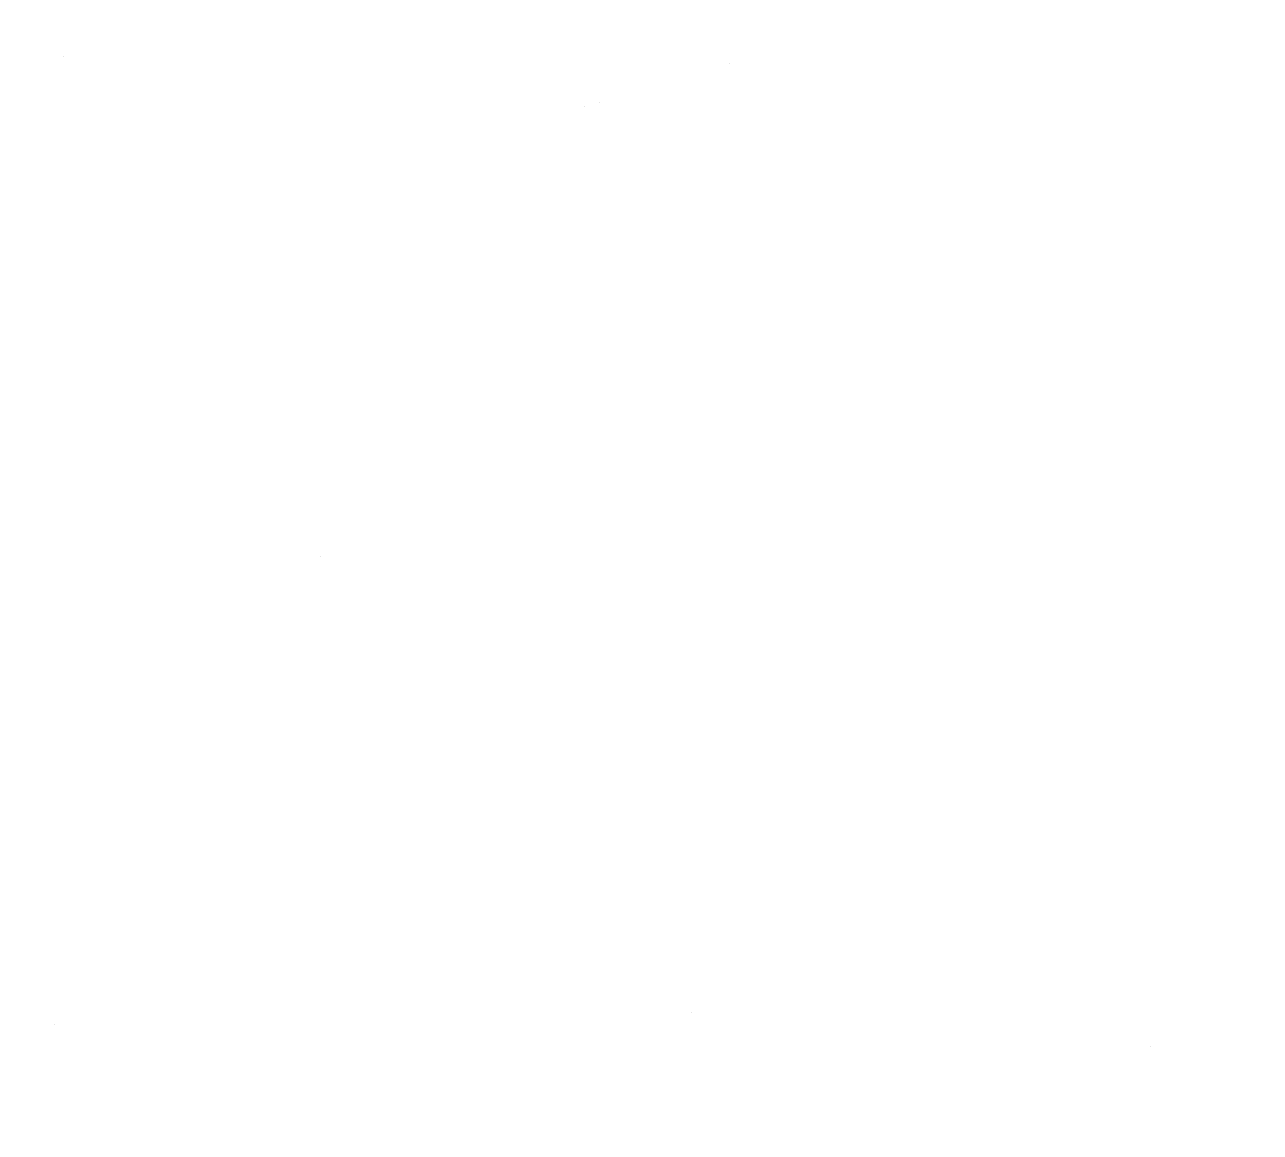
# Model space of a CAD drawing. Header units: millimetres. Extents: x -0.7 to 17.2, y -0.7 to 12.5.
# Drawn here: x 2.039 to 2.845, y 2.79 to 3.513 of the extents above; entities that cross this region are included whole.
import ezdxf

# ---------------------------------------------------------------- set-up
doc = ezdxf.new("R2010")
doc.units = ezdxf.units.MM
doc.layers.add('TEXT', color=7, linetype='Continuous')

msp = doc.modelspace()

# ---------------------------------------------------------------- linework, layer by layer
at = {"layer": 'TEXT', "color": 7, "lineweight": 0, "const_width": 0.0000000392}
for points in [[(2.05138, 3.46842), (2.05138, 3.46842), (2.05178, 3.47654), (2.05297, 3.48448), (2.05497, 3.49222), (2.05497, 3.49222), (2.05781, 3.49961), (2.06157, 3.5065), (2.06623, 3.51289), (2.07462, 3.51289), (2.07462, 3.51289), (2.07029, 3.50634), (2.06674, 3.49937), (2.06396, 3.49197), (2.06396, 3.49197), (2.06197, 3.48429), (2.06077, 3.47648), (2.06037, 3.46853), (2.06037, 3.46853), (2.06077, 3.46076), (2.06197, 3.4531), (2.06396, 3.44553), (2.06396, 3.44553), (2.06673, 3.43822), (2.07025, 3.4313), (2.07452, 3.42477), (2.06623, 3.42477), (2.06623, 3.42477), (2.06157, 3.43096), (2.05781, 3.43768), (2.05497, 3.44493), (2.05497, 3.44493), (2.05297, 3.45255), (2.05178, 3.46038), (2.05138, 3.46842)], [(2.61759, 3.46842), (2.61759, 3.46842), (2.61719, 3.46037), (2.616, 3.45254), (2.614, 3.44492), (2.614, 3.44492), (2.61116, 3.43767), (2.6074, 3.43096), (2.60274, 3.42476), (2.59445, 3.42476), (2.59445, 3.42476), (2.59872, 3.43129), (2.60224, 3.43822), (2.60501, 3.44553), (2.60501, 3.44553), (2.60701, 3.45309), (2.6082, 3.46076), (2.6086, 3.46852), (2.6086, 3.46852), (2.6082, 3.47647), (2.60701, 3.48429), (2.60501, 3.49196), (2.60501, 3.49196), (2.60223, 3.49936), (2.59868, 3.50634), (2.59435, 3.51288), (2.60274, 3.51288), (2.60274, 3.51288), (2.6074, 3.5065), (2.61116, 3.49961), (2.614, 3.49222), (2.614, 3.49222), (2.616, 3.48447), (2.61719, 3.47654), (2.61759, 3.46842)], [(2.12363, 3.48742), (2.10595, 3.48742), (2.10595, 3.44073), (2.09716, 3.44073), (2.09716, 3.48742), (2.07967, 3.48742), (2.07967, 3.4949), (2.12363, 3.4949), (2.12363, 3.48742)], [(2.12586, 3.49489), (2.13535, 3.49489), (2.14708, 3.46407), (2.14708, 3.46407), (2.14805, 3.46142), (2.14896, 3.45884), (2.14981, 3.45634), (2.14981, 3.45634), (2.15055, 3.45392), (2.15116, 3.45158), (2.15163, 3.44932), (2.15203, 3.44932), (2.15203, 3.44932), (2.15252, 3.45118), (2.15316, 3.45338), (2.15395, 3.45594), (2.15395, 3.45594), (2.15484, 3.45867), (2.15575, 3.46142), (2.15668, 3.46417), (2.16769, 3.4949), (2.1773, 3.4949), (2.15395, 3.43325), (2.15395, 3.43325), (2.15188, 3.42848), (2.14944, 3.4244), (2.14662, 3.42102), (2.14662, 3.42102), (2.14325, 3.4185), (2.13913, 3.41698), (2.13425, 3.41648), (2.13425, 3.41648), (2.1327, 3.41651), (2.13128, 3.41659), (2.13001, 3.41673), (2.13001, 3.41673), (2.12885, 3.4169), (2.1278, 3.41709), (2.12687, 3.41728), (2.12687, 3.42436), (2.12687, 3.42436), (2.12766, 3.42422), (2.12856, 3.42409), (2.12955, 3.42396), (2.12955, 3.42396), (2.13061, 3.42384), (2.13171, 3.42378), (2.13283, 3.42375), (2.13283, 3.42375), (2.13574, 3.42404), (2.13825, 3.42492), (2.14036, 3.42638), (2.14036, 3.42638), (2.14214, 3.42832), (2.14364, 3.43065), (2.14486, 3.43335), (2.14769, 3.44053), (2.12586, 3.49489)], [(2.23166, 3.49489), (2.23166, 3.44073), (2.22277, 3.44073), (2.22277, 3.48731), (2.19478, 3.48731), (2.19478, 3.44073), (2.18589, 3.44073), (2.18589, 3.49489), (2.23166, 3.49489)], [(2.25733, 3.46185), (2.25733, 3.46185), (2.25732, 3.4609), (2.25729, 3.45969), (2.25723, 3.4582), (2.25723, 3.4582), (2.25716, 3.45659), (2.25708, 3.45497), (2.25698, 3.45335), (2.25698, 3.45335), (2.25689, 3.45185), (2.2568, 3.45057), (2.25673, 3.44951), (2.28573, 3.49489), (2.29665, 3.49489), (2.29665, 3.44073), (2.28836, 3.44073), (2.28836, 3.47266), (2.28836, 3.47266), (2.28837, 3.47385), (2.28839, 3.47527), (2.28841, 3.4769), (2.28841, 3.4769), (2.28845, 3.47865), (2.2885, 3.48039), (2.28856, 3.48211), (2.28856, 3.48211), (2.28863, 3.48369), (2.2887, 3.48498), (2.28876, 3.486), (2.25996, 3.44073), (2.24895, 3.44073), (2.24895, 3.49489), (2.25734, 3.49489), (2.25733, 3.46185)], [(2.34595, 3.49489), (2.35566, 3.49489), (2.33251, 3.46882), (2.35758, 3.44073), (2.34727, 3.44073), (2.32281, 3.46822), (2.32281, 3.44073), (2.31392, 3.44073), (2.31392, 3.49489), (2.32281, 3.49489), (2.32281, 3.46862), (2.34595, 3.49489)], [(2.41447, 3.46791), (2.41447, 3.46791), (2.41371, 3.45962), (2.41144, 3.45268), (2.40765, 3.44709), (2.40765, 3.44709), (2.40257, 3.44299), (2.39642, 3.44053), (2.3892, 3.43972), (2.3892, 3.43972), (2.3846, 3.44008), (2.38034, 3.44118), (2.37642, 3.443), (2.37642, 3.443), (2.37295, 3.44553), (2.37, 3.44873), (2.36758, 3.4526), (2.36758, 3.4526), (2.36578, 3.45711), (2.3647, 3.46221), (2.36434, 3.46791), (2.36434, 3.46791), (2.3651, 3.47619), (2.36735, 3.48309), (2.37111, 3.48862), (2.37111, 3.48862), (2.37617, 3.49267), (2.3823, 3.49509), (2.3895, 3.4959), (2.3895, 3.4959), (2.39423, 3.49554), (2.39855, 3.49444), (2.40249, 3.49262), (2.40249, 3.49262), (2.40596, 3.4901), (2.40889, 3.48694), (2.41128, 3.48312), (2.41128, 3.48312), (2.41305, 3.47867), (2.41411, 3.4736), (2.41447, 3.46791)], [(2.47207, 3.48125), (2.47207, 3.48125), (2.47174, 3.47813), (2.47073, 3.4755), (2.46904, 3.47336), (2.46904, 3.47336), (2.46683, 3.47168), (2.46423, 3.4704), (2.46126, 3.46952), (2.46126, 3.46912), (2.46126, 3.46912), (2.46448, 3.46841), (2.46741, 3.46721), (2.47005, 3.46553), (2.47005, 3.46553), (2.47213, 3.46326), (2.47337, 3.46028), (2.47379, 3.45659), (2.47379, 3.45659), (2.47322, 3.45227), (2.47152, 3.44848), (2.46869, 3.44522), (2.46869, 3.44522), (2.46455, 3.44272), (2.45894, 3.44122), (2.45186, 3.44072), (2.42852, 3.44072), (2.42852, 3.49489), (2.45176, 3.49489), (2.45176, 3.49489), (2.45547, 3.49475), (2.45892, 3.49432), (2.46211, 3.49362), (2.46211, 3.49362), (2.46497, 3.49259), (2.46739, 3.49117), (2.46939, 3.48938), (2.46939, 3.48938), (2.47088, 3.48715), (2.47177, 3.48444), (2.47207, 3.48125)], [(2.50724, 3.4958), (2.50724, 3.4958), (2.51327, 3.49532), (2.51815, 3.49387), (2.52189, 3.49146), (2.52189, 3.49146), (2.52453, 3.48799), (2.52611, 3.48338), (2.52664, 3.47762), (2.52664, 3.44073), (2.52017, 3.44073), (2.51845, 3.44841), (2.51805, 3.44841), (2.51805, 3.44841), (2.51565, 3.4457), (2.51317, 3.44351), (2.51062, 3.44184), (2.51062, 3.44184), (2.50769, 3.44066), (2.50411, 3.43996), (2.49985, 3.43972), (2.49985, 3.43972), (2.49522, 3.44015), (2.49114, 3.44145), (2.48763, 3.44361), (2.48763, 3.44361), (2.48493, 3.44669), (2.48332, 3.45075), (2.48278, 3.45579), (2.48278, 3.45579), (2.48348, 3.46076), (2.48561, 3.46492), (2.48914, 3.46827), (2.48914, 3.46827), (2.49415, 3.47075), (2.50068, 3.47235), (2.50875, 3.47307), (2.51794, 3.47337), (2.51794, 3.4766), (2.51794, 3.4766), (2.51762, 3.48065), (2.51664, 3.48378), (2.51501, 3.48599), (2.51501, 3.48599), (2.51279, 3.48746), (2.51003, 3.48833), (2.50673, 3.48862), (2.50673, 3.48862), (2.50394, 3.48848), (2.50125, 3.48806), (2.49865, 3.48736), (2.49865, 3.48736), (2.49614, 3.48648), (2.49375, 3.48552), (2.49147, 3.48448), (2.48874, 3.49115), (2.48874, 3.49115), (2.49125, 3.49237), (2.49404, 3.49346), (2.49713, 3.49443), (2.49713, 3.49443), (2.50041, 3.49519), (2.50378, 3.49565), (2.50724, 3.4958)], [(2.54675, 3.44073), (2.53644, 3.44073), (2.5519, 3.46346), (2.5519, 3.46346), (2.54984, 3.46411), (2.54782, 3.46497), (2.54584, 3.46604), (2.54584, 3.46604), (2.54401, 3.46738), (2.54243, 3.46903), (2.54109, 3.47099), (2.54109, 3.47099), (2.54008, 3.47329), (2.53947, 3.47593), (2.53927, 3.47893), (2.53927, 3.47893), (2.53985, 3.48371), (2.54161, 3.48767), (2.54453, 3.4908), (2.54453, 3.4908), (2.54841, 3.49308), (2.55306, 3.49444), (2.55847, 3.4949), (2.58272, 3.4949), (2.58272, 3.44073), (2.57383, 3.44073), (2.57383, 3.46226), (2.5607, 3.46226), (2.54675, 3.44073)], [(2.37354, 3.46791), (2.37396, 3.46195), (2.37522, 3.45688), (2.37733, 3.4527), (2.37733, 3.4527), (2.38035, 3.44959), (2.38438, 3.44772), (2.3894, 3.44709), (2.3894, 3.44709), (2.39438, 3.44771), (2.39838, 3.44958), (2.40143, 3.4527), (2.40143, 3.4527), (2.40356, 3.45688), (2.40484, 3.46195), (2.40526, 3.46791), (2.40526, 3.46791), (2.40484, 3.47385), (2.40356, 3.47887), (2.40143, 3.48297), (2.40143, 3.48297), (2.39837, 3.486), (2.39433, 3.48782), (2.3893, 3.48843), (2.3893, 3.48843), (2.38428, 3.48782), (2.38028, 3.486), (2.37728, 3.48297), (2.37728, 3.48297), (2.3752, 3.47887), (2.37395, 3.47385), (2.37354, 3.46791)], [(2.46307, 3.48013), (2.46276, 3.48246), (2.46184, 3.48433), (2.46029, 3.48574), (2.46029, 3.48574), (2.45805, 3.48672), (2.45504, 3.48731), (2.45125, 3.48751), (2.4374, 3.48751), (2.4374, 3.47265), (2.44963, 3.47265), (2.44963, 3.47265), (2.4571, 3.47348), (2.46158, 3.47598), (2.46307, 3.48013)], [(2.54786, 3.47883), (2.54825, 3.47599), (2.54941, 3.47369), (2.55135, 3.47191), (2.55135, 3.47191), (2.55398, 3.47064), (2.55723, 3.46988), (2.5611, 3.46963), (2.57383, 3.46963), (2.57383, 3.48752), (2.55938, 3.48752), (2.55938, 3.48752), (2.55566, 3.48725), (2.55271, 3.48644), (2.55054, 3.48509), (2.55054, 3.48509), (2.54905, 3.48332), (2.54816, 3.48123), (2.54786, 3.47883)], [(2.46459, 3.45659), (2.46419, 3.45939), (2.46301, 3.46162), (2.46105, 3.46326), (2.46105, 3.46326), (2.45832, 3.46438), (2.45485, 3.46505), (2.45064, 3.46527), (2.4374, 3.46527), (2.4374, 3.44789), (2.45084, 3.44789), (2.45084, 3.44789), (2.45494, 3.44811), (2.45834, 3.44877), (2.46105, 3.44987), (2.46105, 3.44987), (2.46301, 3.45149), (2.46419, 3.45373), (2.46459, 3.45659)], [(2.50986, 3.4669), (2.50382, 3.46636), (2.49915, 3.46528), (2.49587, 3.46366), (2.49587, 3.46366), (2.4937, 3.46152), (2.49241, 3.45886), (2.49197, 3.45568), (2.49197, 3.45568), (2.49228, 3.45292), (2.49321, 3.4507), (2.49475, 3.44901), (2.49475, 3.44901), (2.49678, 3.44783), (2.49915, 3.44713), (2.50188, 3.44689), (2.50188, 3.44689), (2.5062, 3.44731), (2.51001, 3.44857), (2.5133, 3.45068), (2.5133, 3.45068), (2.51583, 3.45366), (2.51734, 3.45755), (2.51784, 3.46235), (2.51784, 3.4672), (2.50986, 3.4669)], [(2.04562, 3.18157), (2.04562, 3.13488), (2.0535, 3.13488), (2.0535, 3.1086), (2.04491, 3.1086), (2.04491, 3.1274), (2.00722, 3.1274), (2.00722, 3.1086), (1.99873, 3.1086), (1.99873, 3.13488), (2.00308, 3.13488), (2.00308, 3.13488), (2.00734, 3.14158), (2.01082, 3.14887), (2.01353, 3.15676), (2.01353, 3.15676), (2.01548, 3.16497), (2.01668, 3.17324), (2.01712, 3.18157), (2.04562, 3.18157)], [(2.10535, 3.1274), (2.09635, 3.1274), (2.09635, 3.17419), (2.08038, 3.17419), (2.08038, 3.17419), (2.0794, 3.16354), (2.07818, 3.15436), (2.07675, 3.14665), (2.07675, 3.14665), (2.07503, 3.14032), (2.07298, 3.13525), (2.07058, 3.13145), (2.07058, 3.13145), (2.0678, 3.12881), (2.06457, 3.12723), (2.06088, 3.1267), (2.06088, 3.1267), (2.06001, 3.12671), (2.05916, 3.12676), (2.05831, 3.12685), (2.05831, 3.12685), (2.05752, 3.12698), (2.05683, 3.12716), (2.05624, 3.1274), (2.05624, 3.13407), (2.05624, 3.13407), (2.05665, 3.13395), (2.05709, 3.13385), (2.05755, 3.13377), (2.05755, 3.13377), (2.05802, 3.13372), (2.05849, 3.13368), (2.05896, 3.13367), (2.05896, 3.13367), (2.06236, 3.13496), (2.06528, 3.13883), (2.06771, 3.14529), (2.06771, 3.14529), (2.06972, 3.15449), (2.07139, 3.16658), (2.07271, 3.18157), (2.10535, 3.18157), (2.10535, 3.1274)], [(2.12586, 3.1274), (2.11555, 3.1274), (2.13101, 3.15014), (2.13101, 3.15014), (2.12895, 3.15079), (2.12692, 3.15165), (2.12495, 3.15272), (2.12495, 3.15272), (2.12312, 3.15405), (2.12154, 3.15571), (2.1202, 3.15767), (2.1202, 3.15767), (2.11919, 3.15997), (2.11858, 3.16261), (2.11838, 3.16561), (2.11838, 3.16561), (2.11896, 3.17038), (2.12072, 3.17434), (2.12363, 3.17748), (2.12363, 3.17748), (2.12752, 3.17975), (2.13217, 3.18112), (2.13758, 3.18157), (2.16183, 3.18157), (2.16183, 3.12741), (2.15294, 3.12741), (2.15294, 3.14893), (2.1398, 3.14893), (2.12586, 3.1274)], [(2.21368, 3.14852), (2.21368, 3.14852), (2.21367, 3.14758), (2.21363, 3.14636), (2.21358, 3.14488), (2.21358, 3.14488), (2.2135, 3.14327), (2.21342, 3.14165), (2.21333, 3.14003), (2.21333, 3.14003), (2.21323, 3.13853), (2.21315, 3.13725), (2.21307, 3.13619), (2.24208, 3.18157), (2.25299, 3.18157), (2.25299, 3.1274), (2.24471, 3.1274), (2.24471, 3.15934), (2.24471, 3.15934), (2.24471, 3.16053), (2.24473, 3.16194), (2.24476, 3.16358), (2.24476, 3.16358), (2.2448, 3.16533), (2.24485, 3.16706), (2.24491, 3.16879), (2.24491, 3.16879), (2.24497, 3.17036), (2.24504, 3.17166), (2.24511, 3.17268), (2.21631, 3.1274), (2.20529, 3.1274), (2.20529, 3.18157), (2.21368, 3.18157), (2.21368, 3.14852)], [(2.28451, 3.18258), (2.28451, 3.18258), (2.29029, 3.18217), (2.29522, 3.18094), (2.29931, 3.17889), (2.29931, 3.17889), (2.30237, 3.17608), (2.30421, 3.17256), (2.30482, 3.16833), (2.30482, 3.16833), (2.30452, 3.16526), (2.30361, 3.16264), (2.30209, 3.16049), (2.30209, 3.16049), (2.30005, 3.15875), (2.29755, 3.15735), (2.29461, 3.1563), (2.29461, 3.1559), (2.29461, 3.1559), (2.29671, 3.15522), (2.2987, 3.15437), (2.30057, 3.15337), (2.30057, 3.15337), (2.30227, 3.15218), (2.30374, 3.15077), (2.30497, 3.14913), (2.30497, 3.14913), (2.3059, 3.14721), (2.30645, 3.14495), (2.30664, 3.14236), (2.30664, 3.14236), (2.30601, 3.13809), (2.30415, 3.1343), (2.30103, 3.13099), (2.30103, 3.13099), (2.29659, 3.12844), (2.29074, 3.1269), (2.28349, 3.12639), (2.28349, 3.12639), (2.27971, 3.1265), (2.27617, 3.12682), (2.27289, 3.12735), (2.27289, 3.12735), (2.2699, 3.12806), (2.26727, 3.12892), (2.265, 3.12993), (2.265, 3.13791), (2.265, 3.13791), (2.26743, 3.13687), (2.27014, 3.13589), (2.27313, 3.13498), (2.27313, 3.13498), (2.27636, 3.13425), (2.27978, 3.13382), (2.28339, 3.13367), (2.28339, 3.13367), (2.28723, 3.1339), (2.29065, 3.13459), (2.29365, 3.13574), (2.29365, 3.13574), (2.29598, 3.13746), (2.29738, 3.13983), (2.29784, 3.14287), (2.29784, 3.14287), (2.29613, 3.14792), (2.29097, 3.15095), (2.28238, 3.15196), (2.27511, 3.15196), (2.27511, 3.15924), (2.28097, 3.15924), (2.28097, 3.15924), (2.28531, 3.15945), (2.28903, 3.16007), (2.29213, 3.16111), (2.29213, 3.16111), (2.29446, 3.16265), (2.29586, 3.16479), (2.29633, 3.16753), (2.29633, 3.16753), (2.29598, 3.16988), (2.29491, 3.17179), (2.29315, 3.17329), (2.29315, 3.17329), (2.29072, 3.17435), (2.28767, 3.17499), (2.284, 3.17521), (2.284, 3.17521), (2.28116, 3.17511), (2.27855, 3.17483), (2.27617, 3.17435), (2.27617, 3.17435), (2.27384, 3.17368), (2.27137, 3.17282), (2.26875, 3.17177), (2.26561, 3.17885), (2.26561, 3.17885), (2.27148, 3.18093), (2.27778, 3.18217), (2.28451, 3.18258)], [(2.36, 3.18157), (2.36, 3.13488), (2.36788, 3.13488), (2.36788, 3.1086), (2.35929, 3.1086), (2.35929, 3.1274), (2.3216, 3.1274), (2.3216, 3.1086), (2.31311, 3.1086), (2.31311, 3.13488), (2.31746, 3.13488), (2.31746, 3.13488), (2.32172, 3.14158), (2.3252, 3.14887), (2.32791, 3.15676), (2.32791, 3.15676), (2.32986, 3.16497), (2.33106, 3.17324), (2.3315, 3.18157), (2.36, 3.18157)], [(2.39941, 3.18258), (2.39941, 3.18258), (2.40384, 3.18224), (2.40783, 3.18123), (2.41139, 3.17955), (2.41139, 3.17955), (2.41446, 3.17725), (2.41702, 3.1744), (2.41907, 3.17101), (2.41907, 3.17101), (2.42055, 3.16713), (2.42145, 3.16283), (2.42174, 3.15812), (2.42174, 3.15277), (2.38466, 3.15277), (2.38466, 3.15277), (2.38527, 3.14713), (2.38684, 3.14246), (2.38936, 3.13877), (2.38936, 3.13877), (2.39276, 3.13611), (2.39695, 3.1345), (2.40194, 3.13397), (2.40194, 3.13397), (2.40524, 3.13408), (2.40829, 3.1344), (2.41108, 3.13493), (2.41108, 3.13493), (2.41377, 3.13567), (2.41652, 3.13659), (2.41932, 3.13771), (2.41932, 3.12993), (2.41932, 3.12993), (2.41656, 3.12882), (2.41384, 3.12793), (2.41113, 3.12725), (2.41113, 3.12725), (2.40827, 3.12677), (2.40507, 3.12649), (2.40153, 3.12639), (2.40153, 3.12639), (2.39661, 3.12674), (2.39208, 3.12778), (2.38794, 3.12953), (2.38794, 3.12953), (2.3843, 3.13196), (2.38123, 3.13507), (2.37875, 3.13888), (2.37875, 3.13888), (2.37692, 3.14333), (2.37583, 3.1484), (2.37547, 3.15408), (2.37547, 3.15408), (2.3758, 3.15973), (2.37679, 3.16482), (2.37845, 3.16934), (2.37845, 3.16934), (2.3807, 3.17326), (2.3835, 3.17652), (2.38683, 3.17914), (2.38683, 3.17914), (2.39063, 3.18105), (2.39483, 3.1822), (2.39941, 3.18258)], [(2.47672, 3.1274), (2.46773, 3.1274), (2.46773, 3.17419), (2.45176, 3.17419), (2.45176, 3.17419), (2.45077, 3.16354), (2.44956, 3.15436), (2.44812, 3.14665), (2.44812, 3.14665), (2.4464, 3.14032), (2.44435, 3.13525), (2.44196, 3.13145), (2.44196, 3.13145), (2.43917, 3.12881), (2.43594, 3.12723), (2.43226, 3.1267), (2.43226, 3.1267), (2.43139, 3.12671), (2.43053, 3.12676), (2.42968, 3.12685), (2.42968, 3.12685), (2.42889, 3.12698), (2.4282, 3.12716), (2.42761, 3.1274), (2.42761, 3.13407), (2.42761, 3.13407), (2.42803, 3.13395), (2.42847, 3.13385), (2.42893, 3.13377), (2.42893, 3.13377), (2.4294, 3.13372), (2.42987, 3.13368), (2.43034, 3.13367), (2.43034, 3.13367), (2.43374, 3.13496), (2.43665, 3.13883), (2.43908, 3.14529), (2.43908, 3.14529), (2.4411, 3.15449), (2.44276, 3.16658), (2.44408, 3.18157), (2.47672, 3.18157), (2.47672, 3.1274)], [(2.50229, 3.14852), (2.50229, 3.14852), (2.50228, 3.14758), (2.50224, 3.14636), (2.50219, 3.14488), (2.50219, 3.14488), (2.50211, 3.14327), (2.50203, 3.14165), (2.50194, 3.14003), (2.50194, 3.14003), (2.50184, 3.13853), (2.50176, 3.13725), (2.50169, 3.13619), (2.53069, 3.18157), (2.5416, 3.18157), (2.5416, 3.1274), (2.53332, 3.1274), (2.53332, 3.15934), (2.53332, 3.15934), (2.53332, 3.16053), (2.53334, 3.16194), (2.53337, 3.16358), (2.53337, 3.16358), (2.53341, 3.16533), (2.53346, 3.16706), (2.53352, 3.16879), (2.53352, 3.16879), (2.53359, 3.17036), (2.53365, 3.17166), (2.53372, 3.17268), (2.50492, 3.1274), (2.4939, 3.1274), (2.4939, 3.18157), (2.50229, 3.18157), (2.50229, 3.14852)], [(2.56221, 3.1274), (2.55191, 3.1274), (2.56736, 3.15014), (2.56736, 3.15014), (2.5653, 3.15079), (2.56328, 3.15165), (2.5613, 3.15272), (2.5613, 3.15272), (2.55947, 3.15405), (2.55789, 3.15571), (2.55655, 3.15767), (2.55655, 3.15767), (2.55554, 3.15997), (2.55493, 3.16261), (2.55473, 3.16561), (2.55473, 3.16561), (2.55532, 3.17038), (2.55707, 3.17434), (2.55999, 3.17748), (2.55999, 3.17748), (2.56387, 3.17975), (2.56852, 3.18112), (2.57393, 3.18157), (2.59818, 3.18157), (2.59818, 3.12741), (2.58929, 3.12741), (2.58929, 3.14893), (2.57616, 3.14893), (2.56221, 3.1274)], [(2.12697, 3.16551), (2.12736, 3.16267), (2.12852, 3.16036), (2.13045, 3.15858), (2.13045, 3.15858), (2.13309, 3.15732), (2.13634, 3.15656), (2.14021, 3.15631), (2.15294, 3.15631), (2.15294, 3.1742), (2.13849, 3.1742), (2.13849, 3.1742), (2.13477, 3.17393), (2.13182, 3.17312), (2.12965, 3.17177), (2.12965, 3.17177), (2.12816, 3.17), (2.12727, 3.16791), (2.12697, 3.16551)], [(2.33938, 3.1746), (2.33897, 3.16997), (2.33826, 3.16523), (2.33726, 3.1604), (2.33726, 3.1604), (2.33601, 3.15559), (2.33455, 3.15092), (2.33287, 3.1464), (2.33287, 3.1464), (2.33099, 3.14216), (2.32891, 3.13832), (2.32665, 3.13488), (2.35141, 3.13488), (2.35141, 3.1746), (2.33938, 3.1746)], [(2.39931, 3.1753), (2.39537, 3.17485), (2.39201, 3.17348), (2.38926, 3.17121), (2.38926, 3.17121), (2.38713, 3.16812), (2.38567, 3.16433), (2.38487, 3.15984), (2.41245, 3.15984), (2.41245, 3.15984), (2.41205, 3.16413), (2.41097, 3.16785), (2.40922, 3.171), (2.40922, 3.171), (2.40673, 3.17339), (2.40342, 3.17482), (2.39931, 3.1753)], [(2.56332, 3.16551), (2.56371, 3.16267), (2.56487, 3.16036), (2.56681, 3.15858), (2.56681, 3.15858), (2.56944, 3.15732), (2.57269, 3.15656), (2.57656, 3.15631), (2.58929, 3.15631), (2.58929, 3.1742), (2.57484, 3.1742), (2.57484, 3.1742), (2.57112, 3.17393), (2.56817, 3.17312), (2.566, 3.17177), (2.566, 3.17177), (2.56451, 3.17), (2.56362, 3.16791), (2.56332, 3.16551)], [(2.09049, 2.84126), (2.09049, 2.84126), (2.08973, 2.83298), (2.08746, 2.82604), (2.08367, 2.82045), (2.08367, 2.82045), (2.07859, 2.81635), (2.07244, 2.81389), (2.06522, 2.81307), (2.06522, 2.81307), (2.06061, 2.81343), (2.05635, 2.81453), (2.05244, 2.81636), (2.05244, 2.81636), (2.04897, 2.81888), (2.04602, 2.82208), (2.0436, 2.82595), (2.0436, 2.82595), (2.0418, 2.83046), (2.04072, 2.83556), (2.04036, 2.84126), (2.04036, 2.84126), (2.04112, 2.84954), (2.04337, 2.85644), (2.04713, 2.86198), (2.04713, 2.86198), (2.05219, 2.86602), (2.05832, 2.86845), (2.06552, 2.86926), (2.06552, 2.86926), (2.07025, 2.86889), (2.07457, 2.8678), (2.07851, 2.86597), (2.07851, 2.86597), (2.08198, 2.86346), (2.08491, 2.86029), (2.0873, 2.85647), (2.0873, 2.85647), (2.08907, 2.85202), (2.09013, 2.84695), (2.09049, 2.84126)], [(2.1303, 2.86926), (2.1303, 2.86926), (2.13654, 2.86848), (2.14192, 2.86616), (2.14642, 2.86228), (2.14642, 2.86228), (2.14982, 2.85685), (2.15186, 2.84984), (2.15254, 2.84126), (2.15254, 2.84126), (2.15186, 2.83277), (2.14982, 2.82577), (2.14642, 2.82024), (2.14642, 2.82024), (2.1419, 2.81626), (2.1365, 2.81387), (2.13021, 2.81307), (2.13021, 2.81307), (2.12627, 2.81333), (2.12281, 2.81413), (2.11984, 2.81545), (2.11984, 2.81545), (2.11731, 2.81711), (2.11517, 2.81895), (2.11343, 2.82095), (2.11282, 2.82095), (2.11282, 2.82095), (2.11296, 2.81971), (2.11309, 2.81826), (2.11323, 2.81661), (2.11323, 2.81661), (2.11334, 2.81494), (2.11341, 2.81342), (2.11343, 2.81206), (2.11343, 2.78983), (2.10454, 2.78983), (2.10454, 2.86824), (2.11182, 2.86824), (2.11303, 2.86087), (2.11343, 2.86087), (2.11343, 2.86087), (2.11522, 2.8631), (2.11734, 2.86509), (2.1198, 2.86683), (2.1198, 2.86683), (2.12272, 2.86818), (2.12622, 2.86899), (2.1303, 2.86926)], [(2.20135, 2.8352), (2.20135, 2.8352), (2.20134, 2.83426), (2.2013, 2.83304), (2.20125, 2.83156), (2.20125, 2.83156), (2.20118, 2.82994), (2.20109, 2.82833), (2.201, 2.82671), (2.201, 2.82671), (2.2009, 2.8252), (2.20082, 2.82392), (2.20075, 2.82287), (2.22975, 2.86824), (2.24066, 2.86824), (2.24066, 2.81408), (2.23238, 2.81408), (2.23238, 2.84602), (2.23238, 2.84602), (2.23239, 2.84721), (2.2324, 2.84862), (2.23243, 2.85026), (2.23243, 2.85026), (2.23247, 2.85201), (2.23252, 2.85374), (2.23258, 2.85546), (2.23258, 2.85546), (2.23265, 2.85704), (2.23271, 2.85834), (2.23278, 2.85935), (2.20398, 2.81408), (2.19296, 2.81408), (2.19296, 2.86824), (2.20135, 2.86824), (2.20135, 2.8352)], [(2.32777, 2.8546), (2.32777, 2.8546), (2.32743, 2.85148), (2.32642, 2.84885), (2.32474, 2.84672), (2.32474, 2.84672), (2.32252, 2.84503), (2.31993, 2.84375), (2.31695, 2.84288), (2.31695, 2.84247), (2.31695, 2.84247), (2.32017, 2.84176), (2.3231, 2.84056), (2.32574, 2.83889), (2.32574, 2.83889), (2.32782, 2.83661), (2.32907, 2.83363), (2.32948, 2.82994), (2.32948, 2.82994), (2.32892, 2.82563), (2.32722, 2.82183), (2.32438, 2.81857), (2.32438, 2.81857), (2.32024, 2.81607), (2.31464, 2.81458), (2.30756, 2.81408), (2.28421, 2.81408), (2.28421, 2.86824), (2.30745, 2.86824), (2.30745, 2.86824), (2.31116, 2.8681), (2.31461, 2.86768), (2.31781, 2.86698), (2.31781, 2.86698), (2.32066, 2.86594), (2.32309, 2.86453), (2.32508, 2.86273), (2.32508, 2.86273), (2.32657, 2.8605), (2.32747, 2.85779), (2.32777, 2.8546)], [(2.38951, 2.84126), (2.38951, 2.84126), (2.38875, 2.83298), (2.38648, 2.82604), (2.38269, 2.82045), (2.38269, 2.82045), (2.37761, 2.81635), (2.37146, 2.81389), (2.36424, 2.81307), (2.36424, 2.81307), (2.35963, 2.81343), (2.35537, 2.81453), (2.35146, 2.81636), (2.35146, 2.81636), (2.34799, 2.81888), (2.34504, 2.82208), (2.34262, 2.82595), (2.34262, 2.82595), (2.34082, 2.83046), (2.33974, 2.83556), (2.33938, 2.84126), (2.33938, 2.84126), (2.34014, 2.84954), (2.34239, 2.85644), (2.34615, 2.86198), (2.34615, 2.86198), (2.35121, 2.86602), (2.35734, 2.86845), (2.36454, 2.86926), (2.36454, 2.86926), (2.36927, 2.86889), (2.37359, 2.8678), (2.37753, 2.86597), (2.37753, 2.86597), (2.381, 2.86346), (2.38393, 2.86029), (2.38632, 2.85647), (2.38632, 2.85647), (2.38809, 2.85202), (2.38915, 2.84695), (2.38951, 2.84126)], [(2.4178, 2.86926), (2.4178, 2.86926), (2.42358, 2.86885), (2.42851, 2.86762), (2.4326, 2.86557), (2.4326, 2.86557), (2.43566, 2.86275), (2.4375, 2.85923), (2.43811, 2.85501), (2.43811, 2.85501), (2.43781, 2.85193), (2.4369, 2.84932), (2.43538, 2.84717), (2.43538, 2.84717), (2.43334, 2.84543), (2.43085, 2.84403), (2.4279, 2.84298), (2.4279, 2.84258), (2.4279, 2.84258), (2.43, 2.84189), (2.43199, 2.84105), (2.43386, 2.84005), (2.43386, 2.84005), (2.43556, 2.83886), (2.43703, 2.83745), (2.43826, 2.83581), (2.43826, 2.83581), (2.43919, 2.83389), (2.43974, 2.83163), (2.43993, 2.82904), (2.43993, 2.82904), (2.4393, 2.82476), (2.43744, 2.82098), (2.43432, 2.81767), (2.43432, 2.81767), (2.42988, 2.81511), (2.42403, 2.81358), (2.41679, 2.81307), (2.41679, 2.81307), (2.413, 2.81318), (2.40947, 2.81349), (2.40618, 2.81403), (2.40618, 2.81403), (2.40319, 2.81474), (2.40056, 2.8156), (2.39829, 2.81661), (2.39829, 2.82459), (2.39829, 2.82459), (2.40072, 2.82355), (2.40343, 2.82257), (2.40642, 2.82166), (2.40642, 2.82166), (2.40965, 2.82093), (2.41307, 2.82049), (2.41668, 2.82035), (2.41668, 2.82035), (2.42052, 2.82058), (2.42394, 2.82127), (2.42694, 2.82242), (2.42694, 2.82242), (2.42927, 2.82413), (2.43067, 2.82651), (2.43113, 2.82954), (2.43113, 2.82954), (2.42942, 2.8346), (2.42426, 2.83763), (2.41568, 2.83864), (2.4084, 2.83864), (2.4084, 2.84592), (2.41426, 2.84592), (2.41426, 2.84592), (2.4186, 2.84612), (2.42232, 2.84675), (2.42543, 2.84779), (2.42543, 2.84779), (2.42776, 2.84933), (2.42915, 2.85147), (2.42962, 2.85421), (2.42962, 2.85421), (2.42927, 2.85655), (2.42821, 2.85847), (2.42644, 2.85996), (2.42644, 2.85996), (2.42401, 2.86103), (2.42096, 2.86167), (2.41729, 2.86188), (2.41729, 2.86188), (2.41445, 2.86179), (2.41184, 2.8615), (2.40946, 2.86103), (2.40946, 2.86103), (2.40713, 2.86036), (2.40466, 2.8595), (2.40204, 2.85845), (2.3989, 2.86553), (2.3989, 2.86553), (2.40478, 2.8676), (2.41107, 2.86885), (2.4178, 2.86926)], [(2.49329, 2.86824), (2.49329, 2.82156), (2.50117, 2.82156), (2.50117, 2.79528), (2.49258, 2.79528), (2.49258, 2.81408), (2.45489, 2.81408), (2.45489, 2.79528), (2.4464, 2.79528), (2.4464, 2.82156), (2.45075, 2.82156), (2.45075, 2.82156), (2.45501, 2.82825), (2.4585, 2.83555), (2.46121, 2.84343), (2.46121, 2.84343), (2.46315, 2.85165), (2.46435, 2.85992), (2.46479, 2.86825), (2.49329, 2.86824)], [(2.50329, 2.86824), (2.51279, 2.86824), (2.52452, 2.83742), (2.52452, 2.83742), (2.52549, 2.83477), (2.5264, 2.83219), (2.52725, 2.82969), (2.52725, 2.82969), (2.52799, 2.82727), (2.52859, 2.82493), (2.52907, 2.82267), (2.52947, 2.82267), (2.52947, 2.82267), (2.52995, 2.82453), (2.53059, 2.82674), (2.53139, 2.82929), (2.53139, 2.82929), (2.53228, 2.83203), (2.53319, 2.83477), (2.53412, 2.83753), (2.54513, 2.86825), (2.55473, 2.86825), (2.53139, 2.80661), (2.53139, 2.80661), (2.52932, 2.80183), (2.52688, 2.79776), (2.52406, 2.79438), (2.52406, 2.79438), (2.52069, 2.79185), (2.51656, 2.79034), (2.51169, 2.78983), (2.51169, 2.78983), (2.51014, 2.78986), (2.50872, 2.78995), (2.50744, 2.79009), (2.50744, 2.79009), (2.50629, 2.79026), (2.50524, 2.79044), (2.50431, 2.79064), (2.50431, 2.79771), (2.50431, 2.79771), (2.5051, 2.79758), (2.50599, 2.79744), (2.50699, 2.79731), (2.50699, 2.79731), (2.50805, 2.7972), (2.50914, 2.79713), (2.51027, 2.79711), (2.51027, 2.79711), (2.51317, 2.7974), (2.51568, 2.79827), (2.5178, 2.79973), (2.5178, 2.79973), (2.51958, 2.80168), (2.52108, 2.804), (2.5223, 2.80671), (2.52512, 2.81388), (2.50329, 2.86824)], [(2.57616, 2.84177), (2.55746, 2.86825), (2.56757, 2.86825), (2.58151, 2.84784), (2.59536, 2.86825), (2.60536, 2.86825), (2.58667, 2.84177), (2.60638, 2.81408), (2.59627, 2.81408), (2.58152, 2.83571), (2.56656, 2.81408), (2.55655, 2.81408), (2.57616, 2.84177)], [(2.66387, 2.84126), (2.66387, 2.84126), (2.66311, 2.83298), (2.66084, 2.82604), (2.65705, 2.82045), (2.65705, 2.82045), (2.65197, 2.81635), (2.64582, 2.81389), (2.63861, 2.81307), (2.63861, 2.81307), (2.634, 2.81343), (2.62974, 2.81453), (2.62583, 2.81636), (2.62583, 2.81636), (2.62235, 2.81888), (2.6194, 2.82208), (2.61698, 2.82595), (2.61698, 2.82595), (2.61518, 2.83046), (2.61411, 2.83556), (2.61375, 2.84126), (2.61375, 2.84126), (2.6145, 2.84954), (2.61676, 2.85644), (2.62052, 2.86198), (2.62052, 2.86198), (2.62557, 2.86602), (2.6317, 2.86845), (2.63891, 2.86926), (2.63891, 2.86926), (2.64363, 2.86889), (2.64796, 2.8678), (2.65189, 2.86597), (2.65189, 2.86597), (2.65536, 2.86346), (2.65829, 2.86029), (2.66068, 2.85647), (2.66068, 2.85647), (2.66245, 2.85202), (2.66351, 2.84695), (2.66387, 2.84126)], [(2.72147, 2.8546), (2.72147, 2.8546), (2.72114, 2.85148), (2.72013, 2.84885), (2.71844, 2.84672), (2.71844, 2.84672), (2.71623, 2.84503), (2.71364, 2.84375), (2.71066, 2.84288), (2.71066, 2.84247), (2.71066, 2.84247), (2.71388, 2.84176), (2.71681, 2.84056), (2.71945, 2.83889), (2.71945, 2.83889), (2.72153, 2.83661), (2.72278, 2.83363), (2.72319, 2.82994), (2.72319, 2.82994), (2.72262, 2.82563), (2.72092, 2.82183), (2.71809, 2.81857), (2.71809, 2.81857), (2.71395, 2.81607), (2.70834, 2.81458), (2.70126, 2.81408), (2.67792, 2.81408), (2.67792, 2.86824), (2.70116, 2.86824), (2.70116, 2.86824), (2.70487, 2.8681), (2.70832, 2.86768), (2.71152, 2.86698), (2.71152, 2.86698), (2.71437, 2.86594), (2.71679, 2.86453), (2.71879, 2.86273), (2.71879, 2.86273), (2.72028, 2.8605), (2.72117, 2.85779), (2.72147, 2.8546)], [(2.78321, 2.84126), (2.78321, 2.84126), (2.78246, 2.83298), (2.78018, 2.82604), (2.7764, 2.82045), (2.7764, 2.82045), (2.77131, 2.81635), (2.76516, 2.81389), (2.75795, 2.81307), (2.75795, 2.81307), (2.75334, 2.81343), (2.74908, 2.81453), (2.74517, 2.81636), (2.74517, 2.81636), (2.74169, 2.81888), (2.73875, 2.82208), (2.73632, 2.82595), (2.73632, 2.82595), (2.73453, 2.83046), (2.73345, 2.83556), (2.73309, 2.84126), (2.73309, 2.84126), (2.73384, 2.84954), (2.7361, 2.85644), (2.73986, 2.86198), (2.73986, 2.86198), (2.74491, 2.86602), (2.75104, 2.86845), (2.75825, 2.86926), (2.75825, 2.86926), (2.76297, 2.86889), (2.7673, 2.8678), (2.77123, 2.86597), (2.77123, 2.86597), (2.7747, 2.86346), (2.77764, 2.86029), (2.78003, 2.85647), (2.78003, 2.85647), (2.7818, 2.85202), (2.78286, 2.84695), (2.78321, 2.84126)], [(2.83748, 2.86824), (2.83748, 2.82156), (2.84536, 2.82156), (2.84536, 2.79528), (2.83677, 2.79528), (2.83677, 2.81408), (2.79908, 2.81408), (2.79908, 2.79528), (2.79059, 2.79528), (2.79059, 2.82156), (2.79494, 2.82156), (2.79494, 2.82156), (2.7992, 2.82825), (2.80269, 2.83555), (2.8054, 2.84343), (2.8054, 2.84343), (2.80734, 2.85165), (2.80854, 2.85992), (2.80898, 2.86825), (2.83748, 2.86824)], [(2.04956, 2.84126), (2.04998, 2.83531), (2.05124, 2.83024), (2.05335, 2.82606), (2.05335, 2.82606), (2.05637, 2.82294), (2.0604, 2.82107), (2.06542, 2.82045), (2.06542, 2.82045), (2.0704, 2.82107), (2.0744, 2.82294), (2.07745, 2.82605), (2.07745, 2.82605), (2.07958, 2.83024), (2.08086, 2.83531), (2.08128, 2.84126), (2.08128, 2.84126), (2.08086, 2.8472), (2.07958, 2.85222), (2.07745, 2.85632), (2.07745, 2.85632), (2.07439, 2.85936), (2.07035, 2.86117), (2.06532, 2.86178), (2.06532, 2.86178), (2.0603, 2.86117), (2.0563, 2.85936), (2.0533, 2.85632), (2.0533, 2.85632), (2.05122, 2.85222), (2.04997, 2.8472), (2.04956, 2.84126)], [(2.1287, 2.86178), (2.12372, 2.86126), (2.11983, 2.85971), (2.11703, 2.85713), (2.11703, 2.85713), (2.11512, 2.85349), (2.11393, 2.84877), (2.11344, 2.84298), (2.11344, 2.84126), (2.11344, 2.84126), (2.1138, 2.8351), (2.1149, 2.82997), (2.11672, 2.82585), (2.11672, 2.82585), (2.11954, 2.82285), (2.12359, 2.82105), (2.1289, 2.82045), (2.1289, 2.82045), (2.132, 2.82075), (2.13472, 2.82166), (2.13703, 2.82317), (2.13703, 2.82317), (2.13898, 2.82521), (2.14056, 2.82769), (2.14179, 2.8306), (2.14179, 2.8306), (2.14265, 2.83389), (2.14318, 2.83748), (2.14335, 2.84137), (2.14335, 2.84137), (2.14295, 2.84715), (2.14176, 2.8521), (2.13976, 2.85622), (2.13976, 2.85622), (2.13694, 2.85931), (2.13325, 2.86116), (2.1287, 2.86178)], [(2.31877, 2.85349), (2.31846, 2.85582), (2.31753, 2.85768), (2.31599, 2.85909), (2.31599, 2.85909), (2.31375, 2.86008), (2.31073, 2.86067), (2.30694, 2.86086), (2.2931, 2.86086), (2.2931, 2.84601), (2.30533, 2.84601), (2.30533, 2.84601), (2.31279, 2.84684), (2.31727, 2.84933), (2.31877, 2.85349)], [(2.34858, 2.84126), (2.349, 2.83531), (2.35026, 2.83024), (2.35237, 2.82606), (2.35237, 2.82606), (2.35539, 2.82294), (2.35942, 2.82107), (2.36444, 2.82045), (2.36444, 2.82045), (2.36941, 2.82107), (2.37342, 2.82294), (2.37647, 2.82605), (2.37647, 2.82605), (2.3786, 2.83024), (2.37988, 2.83531), (2.3803, 2.84126), (2.3803, 2.84126), (2.37988, 2.8472), (2.3786, 2.85222), (2.37647, 2.85632), (2.37647, 2.85632), (2.37341, 2.85936), (2.36937, 2.86117), (2.36434, 2.86178), (2.36434, 2.86178), (2.35932, 2.86117), (2.35532, 2.85936), (2.35232, 2.85632), (2.35232, 2.85632), (2.35024, 2.85222), (2.34899, 2.8472), (2.34858, 2.84126)], [(2.47267, 2.86128), (2.47226, 2.85664), (2.47155, 2.85191), (2.47055, 2.84708), (2.47055, 2.84708), (2.4693, 2.84226), (2.46784, 2.8376), (2.46616, 2.83308), (2.46616, 2.83308), (2.46428, 2.82884), (2.46221, 2.825), (2.45994, 2.82156), (2.4847, 2.82156), (2.4847, 2.86128), (2.47267, 2.86128)], [(2.62294, 2.84126), (2.62336, 2.83531), (2.62462, 2.83024), (2.62673, 2.82606), (2.62673, 2.82606), (2.62975, 2.82294), (2.63378, 2.82107), (2.6388, 2.82045), (2.6388, 2.82045), (2.64378, 2.82107), (2.64779, 2.82294), (2.65083, 2.82605), (2.65083, 2.82605), (2.65296, 2.83024), (2.65424, 2.83531), (2.65467, 2.84126), (2.65467, 2.84126), (2.65424, 2.8472), (2.65296, 2.85222), (2.65083, 2.85632), (2.65083, 2.85632), (2.64777, 2.85936), (2.64373, 2.86117), (2.6387, 2.86178), (2.6387, 2.86178), (2.63369, 2.86117), (2.62968, 2.85936), (2.62668, 2.85632), (2.62668, 2.85632), (2.6246, 2.85222), (2.62335, 2.8472), (2.62294, 2.84126)], [(2.71247, 2.85349), (2.71217, 2.85582), (2.71124, 2.85768), (2.7097, 2.85909), (2.7097, 2.85909), (2.70746, 2.86008), (2.70444, 2.86067), (2.70065, 2.86086), (2.68681, 2.86086), (2.68681, 2.84601), (2.69903, 2.84601), (2.69903, 2.84601), (2.7065, 2.84684), (2.71098, 2.84933), (2.71247, 2.85349)], [(2.74228, 2.84126), (2.74271, 2.83531), (2.74397, 2.83024), (2.74607, 2.82606), (2.74607, 2.82606), (2.7491, 2.82294), (2.75312, 2.82107), (2.75815, 2.82045), (2.75815, 2.82045), (2.76312, 2.82107), (2.76713, 2.82294), (2.77017, 2.82605), (2.77017, 2.82605), (2.77231, 2.83024), (2.77359, 2.83531), (2.77401, 2.84126), (2.77401, 2.84126), (2.77359, 2.8472), (2.77231, 2.85222), (2.77017, 2.85632), (2.77017, 2.85632), (2.76712, 2.85936), (2.76308, 2.86117), (2.75805, 2.86178), (2.75805, 2.86178), (2.75303, 2.86117), (2.74902, 2.85936), (2.74602, 2.85632), (2.74602, 2.85632), (2.74395, 2.85222), (2.7427, 2.8472), (2.74228, 2.84126)], [(2.81686, 2.86128), (2.81645, 2.85664), (2.81574, 2.85191), (2.81474, 2.84708), (2.81474, 2.84708), (2.81349, 2.84226), (2.81203, 2.8376), (2.81035, 2.83308), (2.81035, 2.83308), (2.80847, 2.82884), (2.8064, 2.825), (2.80413, 2.82156), (2.82889, 2.82156), (2.82889, 2.86128), (2.81686, 2.86128)], [(2.32028, 2.82994), (2.31989, 2.83275), (2.31871, 2.83497), (2.31674, 2.83661), (2.31674, 2.83661), (2.31401, 2.83773), (2.31054, 2.8384), (2.30633, 2.83863), (2.29309, 2.83863), (2.29309, 2.82125), (2.30653, 2.82125), (2.30653, 2.82125), (2.31063, 2.82146), (2.31404, 2.82212), (2.31674, 2.82322), (2.31674, 2.82322), (2.31871, 2.82484), (2.31989, 2.82708), (2.32028, 2.82994)], [(2.71399, 2.82994), (2.7136, 2.83275), (2.71242, 2.83497), (2.71045, 2.83661), (2.71045, 2.83661), (2.70772, 2.83773), (2.70425, 2.8384), (2.70004, 2.83863), (2.6868, 2.83863), (2.6868, 2.82125), (2.70024, 2.82125), (2.70024, 2.82125), (2.70434, 2.82146), (2.70774, 2.82212), (2.71045, 2.82322), (2.71045, 2.82322), (2.71242, 2.82484), (2.7136, 2.82708), (2.71399, 2.82994)]]:
    msp.add_lwpolyline(points, dxfattribs=at)

doc.saveas('drawing.dxf')
